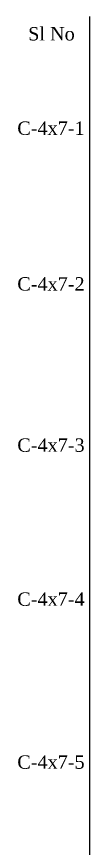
# Model space of a CAD drawing. Header units: millimetres. Extents: x -111267 to 10003021, y -40114 to 2098113.
# Drawn here: x 4397032 to 4399714, y 2034986 to 2066045 of the extents above; entities that cross this region are included whole.
import ezdxf

# ---------------------------------------------------------------- set-up
doc = ezdxf.new("R2010")
doc.units = ezdxf.units.MM
doc.layers.add('9.Title', color=7, linetype='Continuous')
doc.styles.add('DRIQsmall', font='times.ttf', dxfattribs={"height": 0.2})

msp = doc.modelspace()

# ---------------------------------------------------------------- linework, layer by layer
at = {"layer": '9.Title'}
msp.add_line((4399714.3, 1999011, -198769.9), (4399714.3, 2066045.3, -198769.9), dxfattribs=at)

# ---------------------------------------------------------------- texts
at = {"layer": '9.Title', "linetype": 'Continuous', "lineweight": 9, "ltscale": 0.5, "char_height": 500, "width": 8540.737, "attachment_point": 5, "style": 'DRIQsmall'}
for s, insert in [('Sl No', (4398278.5, 2065401.1, -198769.9)), ('C-4x7-1', (4398259.7, 2061876.1, -198769.9)), ('C-4x7-2', (4398259.7, 2056061.9, -198769.9)), ('C-4x7-3', (4398259.7, 2050041.1, -198769.9)), ('C-4x7-4', (4398259.7, 2044290.3, -198769.9)), ('C-4x7-5', (4398259.7, 2038204.9, -198769.9))]:
    msp.add_mtext(s, dxfattribs=dict(at, insert=insert))

doc.saveas('drawing.dxf')
